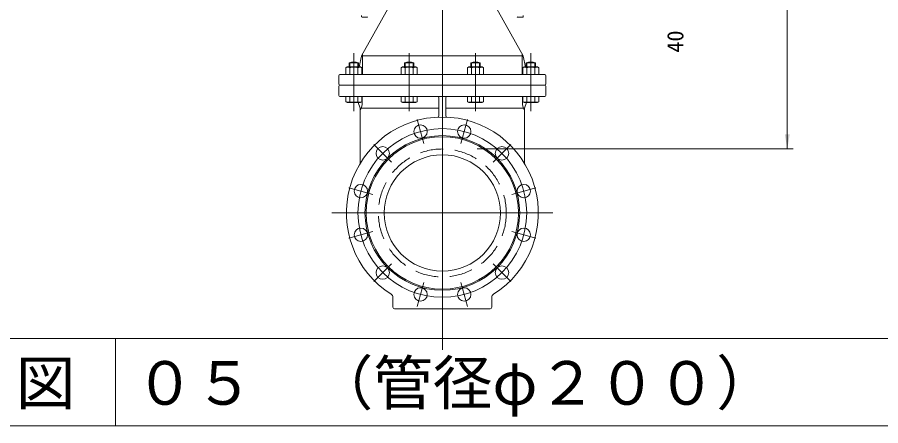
# Model space of a CAD drawing. Units: millimetres, scale not verified. Extents: x -6861 to 6861, y -3554 to 3095.
# Drawn here: x 3892 to 5376, y -705 to -3 of the extents above; entities that cross this region are included whole.
import ezdxf
from ezdxf.enums import TextEntityAlignment as Align

# ---------------------------------------------------------------- set-up
doc = ezdxf.new("R2010")
doc.units = ezdxf.units.MM
doc.header["$LTSCALE"] = 20
doc.linetypes.add('DASHED2', pattern=[3, 2, -1])
for name, color, linetype, lineweight in [('0-3_HIDEN', 7, 'DASHED2', 18), ('0-4_TEMP', 3, 'Continuous', 18), ('0-6_仕切弁', 7, 'Continuous', 18), ('0-7_寸法', 1, 'Continuous', 18), ('0-9_標題', 6, 'Continuous', 18), ('0-A_枠線', 6, 'Continuous', 18)]:
    doc.layers.add(name, color=color, linetype=linetype, lineweight=lineweight)
doc.styles.add('ＭＳ ゴシック', font='')
doc.styles.get('ＭＳ ゴシック').set_extended_font_data('MS Gothic')

msp = doc.modelspace()

# ---------------------------------------------------------------- linework, layer by layer
at = {"layer": '0-3_HIDEN'}
msp.add_circle((4622.8, -339.22), 110, dxfattribs=at)
at = {"layer": '0-4_TEMP'}
for p, q in [((4622.8, 448.51), (4622.8, -524.63)), ((4622.8, 398.51), (4622.8, -574.63)), ((4622.8, -529.22), (4622.8, 225.78)), ((4470.8, -164.22), (4470.8, -64.22)), ((4565.8, -164.22), (4565.8, -64.22)), ((4679.8, -164.22), (4679.8, -64.22)), ((4774.8, -164.22), (4774.8, -64.22)), ((4579.7, -178.4), (4590.83, -219.93)), ((4665.89, -178.4), (4654.76, -219.93)), ((4505.06, -221.49), (4535.47, -251.9)), ((4740.53, -221.49), (4710.12, -251.9)), ((4461.97, -296.13), (4503.5, -307.26)), ((4783.62, -296.13), (4742.09, -307.26)), ((4812.8, -339.22), (4432.8, -339.22)), ((4461.97, -382.32), (4503.5, -371.19)), ((4783.62, -382.32), (4742.09, -371.19)), ((4505.06, -456.96), (4535.47, -426.55)), ((4740.53, -456.96), (4710.12, -426.55)), ((4579.7, -500.05), (4590.83, -458.52)), ((4665.89, -500.05), (4654.76, -458.52)), ((4060.93, -555.04), (4060.93, -705.04))]:
    msp.add_line(p, q, dxfattribs=at)
msp.add_circle((4622.8, -339.22), 145, dxfattribs=at)
at = {"layer": '0-6_仕切弁'}
for p, q in [((4555.04, 57.82), (4483.94, -68.96)), ((4690.55, 57.82), (4761.65, -68.96)), ((4485.67, -2.72), (4492.4, -2.72)), ((4759.93, -2.72), (4753.19, -2.72)), ((4479.64, -88.22), (4483.73, -69.51)), ((4485.51, -101.22), (4485.51, -66.17)), ((4760.08, -69.22), (4485.51, -69.22)), ((4760.08, -101.22), (4760.08, -66.17)), ((4765.95, -88.22), (4761.86, -69.51)), ((4459.3, -88.22), (4456.94, -89.58)), ((4459.3, -88.22), (4482.3, -88.22)), ((4462.8, -81.22), (4478.8, -81.22)), ((4462.8, -81.22), (4462.8, -88.22)), ((4463.88, -80.7), (4463.88, -88.22)), ((4477.72, -80.7), (4477.72, -88.22)), ((4478.8, -81.22), (4478.8, -88.22)), ((4482.3, -88.22), (4484.65, -89.58)), ((4554.3, -88.22), (4551.94, -89.58)), ((4554.3, -88.22), (4577.3, -88.22)), ((4557.8, -81.22), (4573.8, -81.22)), ((4557.8, -81.22), (4557.8, -88.22)), ((4558.88, -80.7), (4558.88, -88.22)), ((4572.72, -80.7), (4572.72, -88.22)), ((4573.8, -81.22), (4573.8, -88.22)), ((4577.3, -88.22), (4579.65, -89.58)), ((4668.3, -88.22), (4665.94, -89.58)), ((4668.3, -88.22), (4691.3, -88.22)), ((4671.8, -81.22), (4687.8, -81.22)), ((4671.8, -81.22), (4671.8, -88.22)), ((4672.88, -80.7), (4672.88, -88.22)), ((4686.72, -80.7), (4686.72, -88.22)), ((4687.8, -81.22), (4687.8, -88.22)), ((4691.3, -88.22), (4693.65, -89.58)), ((4763.3, -88.22), (4760.94, -89.58)), ((4763.3, -88.22), (4786.3, -88.22)), ((4766.8, -81.22), (4782.8, -81.22)), ((4766.8, -81.22), (4766.8, -88.22)), ((4767.88, -80.7), (4767.88, -88.22)), ((4781.72, -80.7), (4781.72, -88.22)), ((4782.8, -81.22), (4782.8, -88.22)), ((4786.3, -88.22), (4788.65, -89.58)), ((4444.8, -103.22), (4444.8, -117.22)), ((4798.8, -101.22), (4446.8, -101.22)), ((4456.94, -89.58), (4456.94, -101.22)), ((4463.87, -89.58), (4463.87, -101.22)), ((4477.72, -89.58), (4477.72, -101.22)), ((4484.65, -89.58), (4484.65, -101.22)), ((4551.94, -89.58), (4551.94, -101.22)), ((4558.87, -89.58), (4558.87, -101.22)), ((4572.72, -89.58), (4572.72, -101.22)), ((4579.65, -89.58), (4579.65, -101.22)), ((4665.94, -89.58), (4665.94, -101.22)), ((4672.87, -89.58), (4672.87, -101.22)), ((4686.72, -89.58), (4686.72, -101.22)), ((4693.65, -89.58), (4693.65, -101.22)), ((4760.94, -89.58), (4760.94, -101.22)), ((4767.87, -89.58), (4767.87, -101.22)), ((4781.72, -89.58), (4781.72, -101.22)), ((4788.65, -89.58), (4788.65, -101.22)), ((4800.8, -103.22), (4800.8, -117.22)), ((4444.8, -137.22), (4444.8, -121.22)), ((4798.8, -119.22), (4446.8, -119.22)), ((4800.8, -137.22), (4800.8, -121.22)), ((4798.8, -139.22), (4446.8, -139.22)), ((4456.94, -147.86), (4456.94, -139.22)), ((4459.3, -149.22), (4456.94, -147.86)), ((4463.87, -147.86), (4463.87, -139.22)), ((4477.72, -147.86), (4477.72, -139.22)), ((4482.3, -149.22), (4484.65, -147.86)), ((4484.65, -147.86), (4484.65, -139.22)), ((4484.92, -149.22), (4484.92, -139.22)), ((4551.94, -147.86), (4551.94, -139.22)), ((4554.3, -149.22), (4551.94, -147.86)), ((4558.87, -147.86), (4558.87, -139.22)), ((4572.72, -147.86), (4572.72, -139.22)), ((4577.3, -149.22), (4579.65, -147.86)), ((4579.65, -147.86), (4579.65, -139.22)), ((4616.8, -172.42), (4616.8, -141.22)), ((4628.8, -172.42), (4628.8, -141.22)), ((4665.94, -147.86), (4665.94, -139.22)), ((4668.3, -149.22), (4665.94, -147.86)), ((4672.87, -147.86), (4672.87, -139.22)), ((4686.72, -147.86), (4686.72, -139.22)), ((4691.3, -149.22), (4693.65, -147.86)), ((4693.65, -147.86), (4693.65, -139.22)), ((4760.68, -149.22), (4760.68, -139.22)), ((4760.94, -147.86), (4760.94, -139.22)), ((4763.3, -149.22), (4760.94, -147.86)), ((4767.87, -147.86), (4767.87, -139.22)), ((4781.72, -147.86), (4781.72, -139.22)), ((4786.3, -149.22), (4788.65, -147.86)), ((4788.65, -147.86), (4788.65, -139.22)), ((4459.3, -149.22), (4482.3, -149.22)), ((4478.05, -149.22), (4481.67, -158.88)), ((4481.8, -159.59), (4481.8, -253.53)), ((4616.8, -159.22), (4483.05, -159.22)), ((4554.3, -149.22), (4577.3, -149.22)), ((4628.8, -159.22), (4762.55, -159.22)), ((4668.3, -149.22), (4691.3, -149.22)), ((4763.3, -149.22), (4786.3, -149.22)), ((4763.8, -159.59), (4763.8, -253.53)), ((4767.55, -149.22), (4763.92, -158.88)), ((4537.8, -501.22), (4537.8, -484)), ((4707.8, -501.22), (4707.8, -484)), ((4540.8, -504.22), (4704.8, -504.22))]:
    msp.add_line(p, q, dxfattribs=at)
for centre, radius in [((4585.27, -199.16), 11.5), ((4660.33, -199.16), 11.5), ((4622.8, -339.22), 133), ((4622.8, -339.22), 131), ((4520.27, -236.69), 11.5), ((4725.33, -236.69), 11.5), ((4622.8, -339.22), 100), ((4482.74, -301.69), 11.5), ((4762.86, -301.69), 11.5), ((4482.74, -376.75), 11.5), ((4762.86, -376.75), 11.5), ((4520.27, -441.75), 11.5), ((4725.33, -441.75), 11.5), ((4585.27, -479.28), 11.5), ((4660.33, -479.28), 11.5)]:
    msp.add_circle(centre, radius, dxfattribs=at)
for centre, radius, start, end in [((4485.67, -0.72), 2, 154.008, 270), ((4759.93, -0.72), 2, 270, 25.992), ((4492.4, -0.72), 2, 270, 330.717), ((4753.19, -0.72), 2, 209.283, 270), ((4485.69, -69.94), 2, 150.717, 167.661), ((4759.91, -69.94), 2, 12.339, 29.283), ((4460.4, -94.65), 6.13, 55.616, 115.616), ((4470.8, -96.22), 17, 61.928, 118.072), ((4470.8, -111.44), 22.93, 72.412, 107.588), ((4481.19, -94.65), 6.13, 64.384, 124.384), ((4555.4, -94.65), 6.13, 55.616, 115.616), ((4565.8, -96.22), 17, 61.928, 118.072), ((4565.8, -111.44), 22.93, 72.412, 107.588), ((4576.19, -94.65), 6.13, 64.384, 124.384), ((4669.4, -94.65), 6.13, 55.616, 115.616), ((4679.8, -96.22), 17, 61.928, 118.072), ((4679.8, -111.44), 22.93, 72.412, 107.588), ((4690.19, -94.65), 6.13, 64.384, 124.384), ((4764.4, -94.65), 6.13, 55.616, 115.616), ((4774.8, -96.22), 17, 61.928, 118.072), ((4774.8, -111.44), 22.93, 72.412, 107.588), ((4785.19, -94.65), 6.13, 64.384, 124.384), ((4446.8, -103.22), 2, 90, 180), ((4798.8, -103.22), 2, 0, 90), ((4446.8, -117.22), 2, 180, 270), ((4798.8, -117.22), 2, 270, 0), ((4446.8, -121.22), 2, 90, 180), ((4798.8, -121.22), 2, 0, 90), ((4446.8, -137.22), 2, 180, 270), ((4460.4, -142.8), 6.13, 244.384, 304.384), ((4470.8, -126.01), 22.93, 252.412, 287.588), ((4481.19, -142.8), 6.13, 235.616, 295.616), ((4555.4, -142.8), 6.13, 244.384, 304.384), ((4565.8, -126.01), 22.93, 252.412, 287.588), ((4576.19, -142.8), 6.13, 235.616, 295.616), ((4614.8, -141.22), 2, 0, 90), ((4630.8, -141.22), 2, 90, 180), ((4669.4, -142.8), 6.13, 244.384, 304.384), ((4679.8, -126.01), 22.93, 252.412, 287.588), ((4690.19, -142.8), 6.13, 235.616, 295.616), ((4764.4, -142.8), 6.13, 244.384, 304.384), ((4774.8, -126.01), 22.93, 252.412, 287.588), ((4785.19, -142.8), 6.13, 235.616, 295.616), ((4798.8, -137.22), 2, 270, 0), ((4479.8, -159.59), 2, 0, 20.556), ((4457.23, -149.22), 27.69, 332.538, 0), ((4788.36, -149.22), 27.69, 180, 207.462), ((4765.8, -159.59), 2, 159.444, 180), ((4622.8, -339.22), 165, 302.152, 237.848), ((4614.8, -172.42), 2, 272.746, 0), ((4630.8, -172.42), 2, 180, 267.254), ((4531.8, -484), 6, 0, 57.848), ((4713.8, -484), 6, 122.152, 180), ((4540.8, -501.22), 3, 180, 270), ((4704.8, -501.22), 3, 270, 0)]:
    msp.add_arc(centre, radius, start, end, dxfattribs=at)
at = {"layer": '0-7_寸法'}
for p, q in [((5215.84, -229.22), (5215.84, 1170.78)), ((4682.8, -229.22), (5225.84, -229.22))]:
    msp.add_line(p, q, dxfattribs=at)
msp.add_solid([(5211.67, -204.22), (5215.84, -229.22), (5220.01, -204.22)], dxfattribs=at)
at = {"layer": '0-9_標題'}
msp.add_line((1260.93, -555.04), (6860.93, -555.04), dxfattribs=at)
at = {"layer": '0-A_枠線'}
msp.add_line((1260.93, -705.04), (6860.93, -705.04), dxfattribs=at)

# ---------------------------------------------------------------- texts
at = {"layer": '0-7_寸法', "style": 'ＭＳ ゴシック'}
msp.add_text('40', height=28.15, rotation=90, dxfattribs=at).set_placement((5045.78, -63.71), align=Align.BOTTOM_LEFT)
at = {"layer": '0-9_標題', "style": 'ＭＳ ゴシック'}
msp.add_text('仕\u3000切\u3000弁\u3000室\u3000標\u3000準\u3000図\u3000０５\u3000（管径φ２００）', height=75.07, dxfattribs=at).set_placement((2660.93, -691.48), align=Align.BOTTOM_LEFT)

doc.saveas('drawing.dxf')
